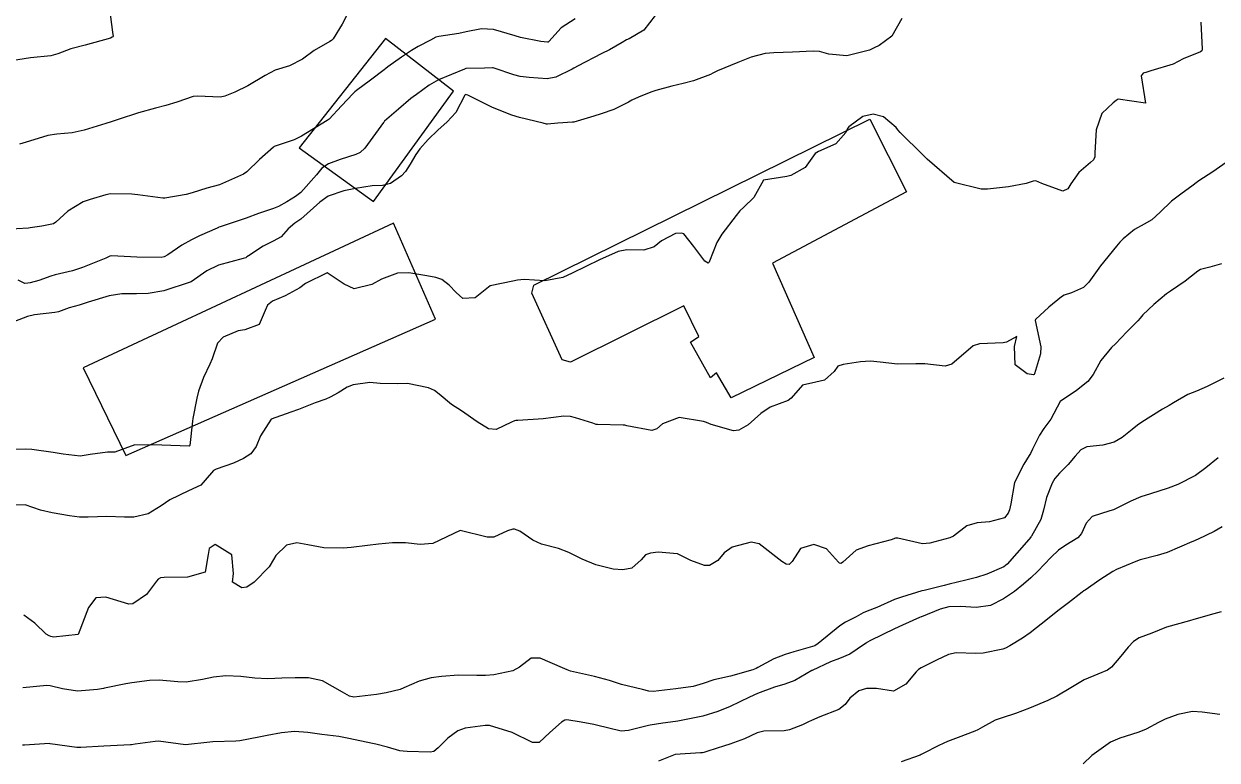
# Model space of a CAD drawing. Header units: metres. Extents: x 298520 to 308411, y 7433745 to 7450750.
# Drawn here: x 298866.9 to 298954.6, y 7449655.9 to 7449710 of the extents above; entities that cross this region are included whole.
import ezdxf

# ---------------------------------------------------------------- set-up
doc = ezdxf.new("R2010")
doc.units = ezdxf.units.M
doc.header["$LTSCALE"] = 10
for name, color, linetype in [('Curvas de Nivel 1m', 11, 'Continuous'), ('Curvas de Nivel 5m', 15, 'Continuous'), ('Edificações', 30, 'Continuous')]:
    doc.layers.add(name, color=color, linetype=linetype)

msp = doc.modelspace()

# ---------------------------------------------------------------- linework, layer by layer
at = {"layer": 'Curvas de Nivel 1m', "flags": 128}
for points, elevation in [([(298890.747, 7449710.877), (298890.301, 7449709.99), (298889.622, 7449708.888), (298889.508, 7449708.772), (298889.391, 7449708.696), (298888.24, 7449708.046), (298887.378, 7449707.415), (298886.423, 7449706.924), (298885.369, 7449706.59), (298884.628, 7449706.21), (298883.358, 7449705.438), (298882.41, 7449704.974), (298881.655, 7449704.679), (298881.347, 7449704.618), (298879.665, 7449704.69), (298879.348, 7449704.653), (298878.125, 7449704.238), (298877.338, 7449704.011), (298876.563, 7449703.814), (298875.329, 7449703.454), (298875.03, 7449703.36), (298874.109, 7449703.072), (298873.525, 7449702.874), (298873.32, 7449702.808), (298872.912, 7449702.68), (298871.314, 7449702.183), (298870.44, 7449701.99), (298869.311, 7449701.895), (298868.659, 7449701.787), (298867.305, 7449701.373), (298866.577, 7449701.161)], 759), ([(298907.418, 7449710.371), (298906.393, 7449709.705), (298905.474, 7449708.699), (298905.43, 7449708.662), (298905.392, 7449708.652), (298904.893, 7449708.705), (298903.397, 7449708.996), (298903.009, 7449709.116), (298901.406, 7449709.594), (298900.525, 7449709.64), (298899.403, 7449709.416), (298898.876, 7449709.303), (298897.397, 7449709.082), (298897.179, 7449709.02), (298896.792, 7449708.806), (298895.873, 7449708.331), (298895.385, 7449708.054), (298894.645, 7449707.563), (298893.652, 7449706.837), (298893.494, 7449706.717), (298893.371, 7449706.628), (298892.375, 7449705.866), (298891.355, 7449705.108), (298891.222, 7449705.003), (298891.087, 7449704.873), (298890.245, 7449703.975), (298889.324, 7449702.989), (298889.269, 7449702.946), (298889.181, 7449702.892), (298887.311, 7449701.753), (298886.754, 7449701.48), (298885.303, 7449700.98), (298885.276, 7449700.968), (298885.237, 7449700.941), (298884.215, 7449700.025), (298883.276, 7449699.136), (298883.033, 7449698.964), (298881.271, 7449698.177), (298880.35, 7449697.916), (298879.262, 7449697.585), (298878.814, 7449697.46), (298877.255, 7449697.182), (298877.109, 7449697.179), (298875.259, 7449697.434), (298874.832, 7449697.492), (298873.259, 7449697.501), (298872.913, 7449697.43), (298871.768, 7449697.102), (298871.251, 7449696.923), (298870.122, 7449696.244), (298869.236, 7449695.421), (298869.061, 7449695.305), (298868.218, 7449695.14), (298867.364, 7449695.016), (298867.231, 7449694.997), (298865.525, 7449694.879)], 758), ([(298931.423, 7449710.39), (298930.693, 7449709.108), (298929.775, 7449708.406), (298929.391, 7449708.23), (298929.049, 7449708.074), (298927.385, 7449707.641), (298926.078, 7449707.761), (298925.388, 7449707.957), (298924.925, 7449708.003), (298923.387, 7449707.927), (298922.016, 7449707.874), (298921.386, 7449707.826), (298920.352, 7449707.552), (298919.379, 7449707.164), (298917.891, 7449706.552), (298917.545, 7449706.383), (298917.369, 7449706.288), (298916.128, 7449705.805), (298915.358, 7449705.616), (298914.523, 7449705.425), (298913.35, 7449705.104), (298912.981, 7449704.981), (298912.078, 7449704.623), (298911.586, 7449704.382), (298911.339, 7449704.246), (298910.266, 7449703.714), (298909.334, 7449703.38), (298908.781, 7449703.209), (298907.325, 7449702.786), (298907.235, 7449702.77), (298906.156, 7449702.692), (298905.393, 7449702.629), (298905.322, 7449702.635), (298905.057, 7449702.703), (298903.329, 7449703.121), (298902.766, 7449703.294), (298901.339, 7449703.853), (298899.533, 7449704.768), (298899.353, 7449704.799), (298899.298, 7449704.771), (298898.636, 7449703.478), (298898.001, 7449702.79), (298897.317, 7449702.196), (298896.611, 7449701.505), (298895.99, 7449700.813), (298895.707, 7449700.405), (298895.286, 7449699.691), (298894.944, 7449699.157), (298894.66, 7449698.826), (298893.837, 7449698.265), (298893.266, 7449698.131), (298892.502, 7449698.088), (298891.263, 7449697.908), (298890.414, 7449697.726), (298889.257, 7449697.34), (298888.654, 7449696.899), (298887.24, 7449695.649), (298886.817, 7449695.344), (298886.332, 7449694.929), (298885.8, 7449694.359), (298885.219, 7449694.029), (298884.488, 7449693.673), (298883.397, 7449692.958), (298883.293, 7449692.868), (298883.201, 7449692.807), (298883.006, 7449692.768), (298881.196, 7449692.273), (298880.349, 7449691.841), (298879.183, 7449691.044), (298879.12, 7449691.011), (298877.176, 7449690.377), (298876.033, 7449690.193), (298875.174, 7449690.165), (298874.095, 7449690.149), (298873.172, 7449690.012), (298871.612, 7449689.548), (298871.166, 7449689.397), (298870.945, 7449689.332), (298870.218, 7449689.119), (298869.446, 7449688.84), (298869.158, 7449688.787), (298867.679, 7449688.621), (298867.153, 7449688.486), (298866.196, 7449688.115)], 756), ([(298913.295, 7449710.611), (298912.477, 7449709.549), (298911.397, 7449708.904), (298911.205, 7449708.823), (298910.877, 7449708.635), (298909.932, 7449708.1), (298909.385, 7449707.82), (298907.601, 7449706.903), (298907.374, 7449706.775), (298907.314, 7449706.74), (298907.211, 7449706.682), (298905.988, 7449706.073), (298905.366, 7449705.962), (298904.031, 7449706.048), (298903.367, 7449706.138), (298902.903, 7449706.261), (298901.458, 7449706.749), (298901.394, 7449706.771), (298901.373, 7449706.773), (298901.347, 7449706.776), (298900.754, 7449706.756), (298899.417, 7449706.725), (298899.372, 7449706.717), (298899.282, 7449706.681), (298897.364, 7449705.889), (298896.678, 7449705.488), (298895.744, 7449704.816), (298895.522, 7449704.647), (298895.348, 7449704.508), (298894.429, 7449703.737), (298893.41, 7449702.839), (298893.369, 7449702.793), (298893.322, 7449702.739), (298891.965, 7449700.86), (298891.622, 7449700.541), (298891.296, 7449700.4), (298890.147, 7449700.025), (298889.285, 7449699.714), (298888.785, 7449699.393), (298888.398, 7449698.903), (298887.26, 7449697.617), (298886.865, 7449697.316), (298886.228, 7449696.93), (298885.6, 7449696.586), (298885.248, 7449696.438), (298884.131, 7449696.064), (298883.241, 7449695.72), (298881.322, 7449695.077), (298881.233, 7449695.047), (298881.191, 7449695.032), (298881.108, 7449694.991), (298879.812, 7449694.416), (298879.22, 7449694.136), (298878.494, 7449693.737), (298877.483, 7449693.027), (298877.201, 7449692.87), (298876.992, 7449692.824), (298875.201, 7449692.864), (298873.329, 7449692.951), (298873.201, 7449692.924), (298872.907, 7449692.792), (298871.193, 7449692.1), (298870.46, 7449691.848), (298869.187, 7449691.554), (298868.862, 7449691.458), (298868.002, 7449691.142), (298867.355, 7449690.974), (298867.181, 7449690.934), (298866.954, 7449690.927), (298866.462, 7449691.161)], 757), ([(298955.29, 7449699.8), (298954.291, 7449699.116), (298953.278, 7449698.463), (298953.084, 7449698.323), (298952.842, 7449698.134), (298951.938, 7449697.472), (298951.261, 7449696.981), (298950.415, 7449696.163), (298949.818, 7449695.598), (298949.239, 7449695.272), (298948.529, 7449694.891), (298947.709, 7449694.195), (298947.471, 7449693.947), (298947.217, 7449693.656), (298946.034, 7449692.218), (298945.191, 7449691.008), (298944.795, 7449690.626), (298943.92, 7449690.243), (298943.372, 7449690.056), (298943.178, 7449689.946), (298942.242, 7449689.184), (298941.253, 7449688.269), (298941.228, 7449688.193), (298941.666, 7449686.265), (298941.635, 7449685.755), (298941.185, 7449684.269), (298941.154, 7449684.227), (298941.112, 7449684.208), (298940.65, 7449684.277), (298939.774, 7449684.944), (298939.721, 7449686.291), (298939.878, 7449687.027), (298939.136, 7449686.613), (298938.889, 7449686.549), (298937.135, 7449686.495), (298936.681, 7449686.327), (298935.119, 7449684.992), (298934.619, 7449684.854), (298933.119, 7449685.005), (298932.476, 7449685.019), (298931.119, 7449684.991), (298929.846, 7449685.135), (298929.121, 7449685.205), (298928.398, 7449685.15), (298927.118, 7449684.965), (298926.728, 7449684.832), (298926.46, 7449684.447), (298925.751, 7449683.805), (298925.101, 7449683.663), (298924.131, 7449683.441), (298923.306, 7449682.487), (298923.081, 7449682.308), (298921.749, 7449681.83), (298921.071, 7449681.366), (298920.131, 7449680.524), (298919.451, 7449680.14), (298919.056, 7449680.099), (298917.426, 7449680.556), (298917.064, 7449680.693), (298916.854, 7449680.773), (298915.068, 7449681.081), (298913.829, 7449680.599), (298913.421, 7449680.241), (298913.055, 7449680.115), (298911.23, 7449680.459), (298911.062, 7449680.495), (298910.939, 7449680.51), (298909.062, 7449680.551), (298908.975, 7449680.564), (298908.726, 7449680.655), (298907.445, 7449681.053), (298907.067, 7449681.132), (298906.594, 7449681.158), (298905.066, 7449680.982), (298903.193, 7449680.857), (298903.064, 7449680.855), (298902.96, 7449680.835), (298902.748, 7449680.733), (298901.617, 7449680.185), (298901.058, 7449680.227), (298900.216, 7449680.758), (298899.071, 7449681.57), (298898.33, 7449682.035), (298897.418, 7449682.795), (298897.087, 7449683.048), (298896.644, 7449683.25), (298895.094, 7449683.559), (298894.387, 7449683.537), (298893.094, 7449683.572), (298892.321, 7449683.631), (298891.092, 7449683.466), (298890.669, 7449683.295), (298889.992, 7449682.881), (298889.411, 7449682.555), (298889.078, 7449682.423), (298888.316, 7449682.142), (298887.07, 7449681.67), (298886.521, 7449681.473), (298885.063, 7449680.94), (298884.282, 7449679.717), (298883.968, 7449678.951), (298883.585, 7449678.404), (298883.029, 7449678.058), (298882.293, 7449677.702), (298881.017, 7449677.265), (298880.832, 7449677.175), (298880.687, 7449676.993), (298879.898, 7449676.107), (298879, 7449675.68), (298877.617, 7449675.031), (298876.988, 7449674.579), (298876.038, 7449673.994), (298874.98, 7449673.749), (298874.295, 7449673.752), (298872.98, 7449673.795), (298871.619, 7449673.74), (298870.979, 7449673.742), (298870.247, 7449673.851), (298868.982, 7449674.053), (298868.101, 7449674.261), (298866.988, 7449674.652), (298865.529, 7449674.633)], 754), ([(298954.947, 7449692.371), (298954.086, 7449692.121), (298953.39, 7449691.939), (298953.2, 7449691.837), (298952.254, 7449691.078), (298951.185, 7449690.357), (298950.883, 7449690.154), (298949.956, 7449689.383), (298949.159, 7449688.613), (298948.962, 7449688.376), (298948.784, 7449688.184), (298947.969, 7449687.367), (298947.136, 7449686.489), (298946.843, 7449686.204), (298946.07, 7449685.264), (298945.513, 7449684.224), (298945.098, 7449683.716), (298944.272, 7449683.057), (298943.083, 7449682.25), (298942.38, 7449680.947), (298941.884, 7449680.262), (298941.549, 7449679.772), (298941.04, 7449678.736), (298940.884, 7449678.423), (298940.791, 7449678.274), (298940.399, 7449677.652), (298939.719, 7449676.289), (298939.439, 7449674.735), (298939.354, 7449674.295), (298939.249, 7449674.036), (298938.984, 7449673.703), (298937.879, 7449673.412), (298936.978, 7449673.323), (298936.209, 7449673.097), (298935.226, 7449672.346), (298934.962, 7449672.219), (298933.492, 7449671.83), (298932.957, 7449671.796), (298931.135, 7449672.214), (298930.961, 7449672.207), (298930.65, 7449672.085), (298928.955, 7449671.632), (298928.071, 7449671.31), (298927.099, 7449670.438), (298927.008, 7449670.373), (298926.942, 7449670.336), (298926.855, 7449670.354), (298926.769, 7449670.443), (298925.905, 7449671.408), (298924.956, 7449671.742), (298923.992, 7449671.44), (298923.366, 7449670.486), (298923.151, 7449670.278), (298922.941, 7449670.283), (298922.605, 7449670.493), (298920.956, 7449671.781), (298920.355, 7449671.917), (298918.953, 7449671.544), (298918.365, 7449671.13), (298917.905, 7449670.55), (298917.298, 7449670.198), (298916.939, 7449670.195), (298915.925, 7449670.57), (298914.948, 7449671.042), (298913.511, 7449671.164), (298912.948, 7449671.091), (298912.595, 7449670.965), (298912.283, 7449670.617), (298911.575, 7449669.985), (298910.935, 7449669.874), (298910.216, 7449669.921), (298908.939, 7449670.235), (298907.943, 7449670.67), (298906.948, 7449671.151), (298906.187, 7449671.451), (298904.954, 7449671.768), (298904.305, 7449672.058), (298903.36, 7449672.724), (298902.965, 7449672.856), (298902.836, 7449672.86), (298902.455, 7449672.735), (298901.44, 7449672.264), (298900.958, 7449672.28), (298898.963, 7449672.77), (298896.953, 7449671.813), (298896.034, 7449671.728), (298894.953, 7449671.86), (298893.982, 7449671.863), (298892.952, 7449671.768), (298892.149, 7449671.66), (298890.949, 7449671.512), (298890.364, 7449671.46), (298888.949, 7449671.482), (298887.761, 7449671.718), (298886.952, 7449671.861), (298886.193, 7449671.685), (298885.404, 7449670.935), (298885.235, 7449670.642), (298884.934, 7449670.09), (298883.815, 7449668.957), (298883.281, 7449668.601), (298882.916, 7449668.54), (298882.219, 7449668.977), (298882.298, 7449669.607), (298882.186, 7449670.978), (298880.954, 7449671.734), (298880.512, 7449671.432), (298880.444, 7449670.995), (298880.213, 7449669.714), (298878.926, 7449669.326), (298877.203, 7449669.313), (298876.925, 7449669.282), (298876.766, 7449669.2), (298876.629, 7449669.043), (298875.899, 7449668.059), (298874.898, 7449667.367), (298874.604, 7449667.357), (298872.905, 7449667.877), (298872.188, 7449667.806), (298871.63, 7449667.099), (298870.873, 7449665.11), (298869.066, 7449664.933), (298868.871, 7449664.964), (298868.752, 7449665.012), (298868.523, 7449665.135), (298867.686, 7449665.953), (298866.887, 7449666.531)], 753), ([(298955.101, 7449683.961), (298953.876, 7449683.342), (298953.092, 7449682.995), (298952.455, 7449682.771), (298951.404, 7449682.147), (298951.081, 7449681.944), (298950.599, 7449681.678), (298949.068, 7449680.719), (298948.752, 7449680.497), (298948.367, 7449680.187), (298947.636, 7449679.612), (298947.049, 7449679.248), (298946.219, 7449679.039), (298945.043, 7449678.919), (298944.589, 7449678.685), (298944.188, 7449678.238), (298943.665, 7449677.605), (298943.02, 7449676.984), (298942.689, 7449676.58), (298942.498, 7449676.255), (298942.064, 7449675.197), (298941.862, 7449674.261), (298941.661, 7449673.585), (298940.964, 7449672.356), (298940.93, 7449672.304), (298940.907, 7449672.271), (298940.599, 7449671.915), (298939.171, 7449670.297), (298939.059, 7449670.181), (298938.94, 7449670.104), (298937.679, 7449669.565), (298936.928, 7449669.308), (298936.148, 7449669.108), (298934.92, 7449668.815), (298934.55, 7449668.722), (298933.085, 7449668.368), (298932.942, 7449668.34), (298932.913, 7449668.331), (298931.416, 7449667.877), (298930.906, 7449667.689), (298929.606, 7449667.116), (298928.897, 7449666.84), (298928.604, 7449666.717), (298928.073, 7449666.428), (298927.302, 7449666.023), (298926.886, 7449665.752), (298925.29, 7449664.464), (298925.043, 7449664.294), (298924.869, 7449664.23), (298923.498, 7449663.849), (298922.86, 7449663.646), (298922.018, 7449663.336), (298920.846, 7449662.686), (298920.737, 7449662.619), (298920.48, 7449662.515), (298918.838, 7449662.063), (298917.608, 7449661.779), (298916.832, 7449661.517), (298916.09, 7449661.308), (298914.828, 7449661.137), (298913.154, 7449660.933), (298912.826, 7449660.958), (298912.358, 7449661.085), (298910.831, 7449661.453), (298909.936, 7449661.745), (298908.837, 7449662.043), (298907.083, 7449662.435), (298906.841, 7449662.517), (298906.477, 7449662.684), (298904.853, 7449663.372), (298904.191, 7449663.371), (298903.337, 7449662.723), (298902.84, 7449662.45), (298901.434, 7449662.147), (298900.836, 7449662.098), (298900.183, 7449662.107), (298898.843, 7449662.135), (298897.595, 7449662.039), (298896.84, 7449661.928), (298895.949, 7449661.696), (298894.829, 7449661.193), (298894.564, 7449661.087), (298893.514, 7449660.84), (298892.822, 7449660.719), (298891.159, 7449660.527), (298890.82, 7449660.59), (298890.305, 7449660.875), (298888.835, 7449661.719), (298887.814, 7449661.93), (298886.838, 7449661.947), (298885.855, 7449661.912), (298884.837, 7449661.857), (298883.876, 7449661.916), (298882.839, 7449662.031), (298881.746, 7449662.074), (298880.838, 7449661.984), (298880.022, 7449661.811), (298878.832, 7449661.625), (298878.219, 7449661.632), (298876.834, 7449661.761), (298876.136, 7449661.744), (298874.831, 7449661.577), (298874.389, 7449661.505), (298872.824, 7449661.181), (298872.741, 7449661.165), (298872.293, 7449661.088), (298870.821, 7449660.95), (298869.741, 7449661.121), (298868.826, 7449661.358), (298868.575, 7449661.385), (298866.824, 7449661.201)], 752), ([(298954.697, 7449678.113), (298953.779, 7449677.369), (298953.02, 7449676.816), (298951.719, 7449676.149), (298951.01, 7449675.886), (298949.714, 7449675.465), (298949.003, 7449675.236), (298948.263, 7449674.925), (298946.994, 7449674.287), (298946.726, 7449674.204), (298945.421, 7449673.789), (298944.979, 7449673.301), (298944.649, 7449672.552), (298944.366, 7449672.236), (298943.504, 7449671.698), (298942.954, 7449671.319), (298942.403, 7449670.801), (298941.898, 7449670.26), (298941.43, 7449669.771), (298940.928, 7449669.295), (298940.389, 7449668.81), (298939.727, 7449668.288), (298938.907, 7449667.733), (298937.948, 7449667.264), (298936.901, 7449667.106), (298935.751, 7449667.187), (298934.901, 7449667.15), (298934.264, 7449666.992), (298932.893, 7449666.428), (298932.849, 7449666.415), (298932.742, 7449666.372), (298931.475, 7449665.796), (298930.884, 7449665.538), (298929.141, 7449664.682), (298928.874, 7449664.538), (298928.801, 7449664.494), (298928.694, 7449664.422), (298927.623, 7449663.67), (298926.857, 7449663.369), (298926.202, 7449663.101), (298924.843, 7449662.486), (298924.813, 7449662.47), (298923.579, 7449661.739), (298922.833, 7449661.471), (298922.084, 7449661.244), (298920.826, 7449660.777), (298920.238, 7449660.519), (298918.816, 7449659.823), (298917.908, 7449659.453), (298916.809, 7449659.131), (298914.968, 7449658.751), (298914.804, 7449658.726), (298913.854, 7449658.599), (298912.94, 7449658.469), (298912.8, 7449658.445), (298911.351, 7449658.068), (298910.794, 7449658.023), (298908.991, 7449658.466), (298908.801, 7449658.514), (298907.851, 7449658.67), (298906.805, 7449658.84), (298906.656, 7449658.829), (298906.422, 7449658.684), (298905.559, 7449657.925), (298904.78, 7449657.188), (298904.291, 7449657.196), (298902.791, 7449657.922), (298901.122, 7449658.422), (298900.798, 7449658.438), (298899.325, 7449658.242), (298898.792, 7449658.041), (298898.062, 7449657.509), (298897.342, 7449656.794), (298897.035, 7449656.533), (298896.77, 7449656.463), (298895.067, 7449656.52), (298894.77, 7449656.54), (298894.526, 7449656.58), (298893.615, 7449656.837), (298892.776, 7449657.059), (298892.513, 7449657.117), (298890.782, 7449657.474), (298890.046, 7449657.615), (298888.786, 7449657.773), (298887.777, 7449657.917), (298886.789, 7449657.995), (298885.821, 7449657.896), (298884.784, 7449657.687), (298884.165, 7449657.566), (298882.778, 7449657.309), (298882.476, 7449657.274), (298880.777, 7449657.233), (298880.551, 7449657.217), (298878.773, 7449657.01), (298876.776, 7449657.272), (298876.55, 7449657.269), (298875.065, 7449657.057), (298874.815, 7449657.018), (298874.772, 7449657.013), (298874.726, 7449657.014), (298872.771, 7449656.926), (298871.081, 7449656.805), (298870.779, 7449656.821), (298868.815, 7449657.097), (298868.782, 7449657.099), (298866.941, 7449656.997), (298866.78, 7449656.984)], 751), ([(298954.9, 7449666.784), (298954.365, 7449666.649), (298952.894, 7449666.215), (298952.59, 7449666.135), (298950.888, 7449665.654), (298949.823, 7449665.231), (298948.88, 7449664.866), (298948.455, 7449664.607), (298948.066, 7449664.188), (298947.53, 7449663.526), (298946.851, 7449662.72), (298946.557, 7449662.494), (298945.848, 7449662.215), (298944.839, 7449661.792), (298943.859, 7449661.213), (298942.826, 7449660.585), (298942.158, 7449660.26), (298940.817, 7449659.699), (298939.793, 7449659.311), (298938.81, 7449659.008), (298938.297, 7449658.816), (298937.373, 7449658.314), (298937.013, 7449658.105), (298936.798, 7449658.017), (298935.57, 7449657.56), (298934.786, 7449657.246), (298934.163, 7449656.975), (298932.995, 7449656.368), (298932.851, 7449656.291), (298932.772, 7449656.252), (298931.395, 7449655.755)], 749), ([(298954.81, 7449659.24), (298953.512, 7449659.424), (298952.813, 7449659.463), (298951.719, 7449659.237), (298950.804, 7449658.888), (298950.315, 7449658.65), (298949.407, 7449658.174), (298948.984, 7449657.985), (298948.79, 7449657.921), (298947.468, 7449657.511), (298946.783, 7449657.201), (298945.401, 7449656.221), (298944.767, 7449655.619)], 748)]:
    msp.add_lwpolyline(points, dxfattribs=dict(at, elevation=elevation))
at = {"layer": 'Curvas de Nivel 5m', "flags": 128}
for points, elevation in [([(298873.194, 7449711.083), (298873.398, 7449709.398), (298873.449, 7449709.079), (298873.426, 7449709.046), (298873.392, 7449709.022), (298873.267, 7449708.957), (298871.386, 7449708.429), (298870.336, 7449708.168), (298869.38, 7449707.797), (298868.862, 7449707.652), (298867.376, 7449707.492), (298865.373, 7449707.18)], 760), ([(298953.413, 7449710.13), (298953.52, 7449708.129), (298953.495, 7449708.026), (298953.391, 7449707.939), (298952.106, 7449707.423), (298951.382, 7449707.048), (298949.753, 7449706.551), (298949.375, 7449706.436), (298949.187, 7449706.369), (298949.018, 7449706.184), (298949.343, 7449704.18), (298947.347, 7449704.455), (298947.186, 7449704.361), (298946.983, 7449704.204), (298946.134, 7449703.413), (298945.724, 7449702.216), (298945.614, 7449700.533), (298945.616, 7449700.225), (298945.524, 7449700.002), (298945.297, 7449699.814), (298944.436, 7449699.088), (298943.871, 7449698.244), (298943.634, 7449697.881), (298943.268, 7449697.71), (298941.737, 7449698.265), (298941.276, 7449698.46), (298941.097, 7449698.451), (298940.583, 7449698.28), (298939.27, 7449698.013), (298937.733, 7449697.851), (298937.268, 7449697.842), (298935.273, 7449698.34), (298933.298, 7449700.054), (298932.98, 7449700.373), (298931.319, 7449702.019), (298931.15, 7449702.221), (298931.026, 7449702.394), (298930.088, 7449703.166), (298929.332, 7449703.362), (298928.558, 7449703.2), (298927.538, 7449702.438), (298927.447, 7449702.313), (298927.319, 7449702.009), (298926.575, 7449701.182), (298925.304, 7449700.615), (298925.073, 7449700.463), (298924.324, 7449699.437), (298923.278, 7449698.859), (298922.986, 7449698.784), (298921.273, 7449698.51), (298920.548, 7449697.23), (298919.822, 7449696.524), (298919.523, 7449696.254), (298919.247, 7449695.907), (298918.204, 7449694.545), (298917.845, 7449693.932), (298917.306, 7449692.559), (298917.276, 7449692.485), (298917.202, 7449692.42), (298916.948, 7449692.563), (298916.15, 7449693.64), (298915.399, 7449694.578), (298915.233, 7449694.625), (298914.802, 7449694.586), (298913.761, 7449694.066), (298913.218, 7449693.619), (298912.469, 7449693.363), (298911.215, 7449693.404), (298910.58, 7449693.269), (298909.203, 7449692.65), (298907.193, 7449691.687), (298906.506, 7449691.371), (298905.187, 7449691.11), (298903.666, 7449691.201), (298903.187, 7449691.165), (298902.836, 7449691.084), (298901.183, 7449690.75), (298900.069, 7449689.862), (298899.169, 7449689.809), (298898.66, 7449690.26), (298898.165, 7449690.785), (298897.611, 7449691.217), (298897.188, 7449691.351), (298896.522, 7449691.474), (298895.192, 7449691.706), (298894.347, 7449691.672), (298893.187, 7449691.236), (298892.483, 7449690.851), (298891.18, 7449690.536), (298890.433, 7449690.878), (298889.191, 7449691.691), (298887.588, 7449690.914), (298887.18, 7449690.609), (298886.092, 7449690.012), (298885.17, 7449689.609), (298884.795, 7449689.316), (298884.622, 7449688.945), (298884.19, 7449687.906), (298883.141, 7449687.517), (298882.655, 7449687.452), (298881.551, 7449686.984), (298881.128, 7449686.523), (298880.729, 7449685.381), (298880.555, 7449684.996), (298880.086, 7449684.013), (298879.734, 7449683.003), (298879.598, 7449682.484), (298879.305, 7449681.008), (298879.276, 7449680.792), (298879.088, 7449679.01), (298879.066, 7449678.986), (298879.042, 7449678.975), (298877.043, 7449679.04), (298875.043, 7449679.06), (298873.583, 7449678.526), (298873.035, 7449678.528), (298871.772, 7449678.359), (298871.03, 7449678.231), (298869.773, 7449678.381), (298869.033, 7449678.5), (298867.473, 7449678.709), (298867.037, 7449678.742), (298865.51, 7449678.701)], 755), ([(298954.977, 7449673.036), (298954.399, 7449672.688), (298953.224, 7449672.127), (298953.039, 7449672.053), (298952.962, 7449672.015), (298952.754, 7449671.926), (298950.953, 7449671.15), (298950.201, 7449670.917), (298948.947, 7449670.598), (298948.64, 7449670.489), (298947.92, 7449670.19), (298947.229, 7449669.907), (298946.936, 7449669.756), (298945.993, 7449669.148), (298944.915, 7449668.387), (298944.821, 7449668.325), (298944.685, 7449668.232), (298943.693, 7449667.454), (298942.899, 7449666.869), (298942.147, 7449666.261), (298940.882, 7449665.234), (298940.318, 7449664.846), (298939.381, 7449664.295), (298939.053, 7449664.115), (298938.869, 7449664.041), (298937.425, 7449663.754), (298936.864, 7449663.729), (298935.435, 7449663.771), (298934.862, 7449663.654), (298933.989, 7449663.225), (298932.847, 7449662.668), (298932.663, 7449662.555), (298932.481, 7449662.374), (298931.741, 7449661.474), (298930.829, 7449660.963), (298929.576, 7449661.155), (298928.83, 7449661.153), (298928.277, 7449660.977), (298927.602, 7449660.432), (298927.274, 7449659.98), (298926.815, 7449659.617), (298925.413, 7449659.065), (298924.806, 7449658.806), (298924.583, 7449658.694), (298924.135, 7449658.477), (298923.179, 7449658.105), (298922.796, 7449658.044), (298921.278, 7449658.023), (298920.794, 7449657.895), (298919.864, 7449657.447), (298918.781, 7449657.053), (298918.391, 7449656.932), (298917.178, 7449656.556), (298916.873, 7449656.458), (298916.772, 7449656.436), (298916.64, 7449656.431), (298914.77, 7449656.294), (298913.558, 7449655.809)], 750)]:
    msp.add_lwpolyline(points, dxfattribs=dict(at, elevation=elevation))
at = {"layer": 'Edificações'}
for points in [[(298898.486, 7449705.049), (298893.474, 7449708.914), (298887.127, 7449700.887), (298892.586, 7449696.951)], [(298929.079, 7449703.003), (298931.775, 7449697.664), (298921.92, 7449692.417), (298924.983, 7449685.484), (298918.898, 7449682.527), (298917.817, 7449684.365), (298917.379, 7449683.985), (298915.89, 7449686.611), (298916.503, 7449687.019), (298915.419, 7449689.27), (298907.074, 7449685.144), (298906.474, 7449685.305), (298904.226, 7449690.205), (298904.389, 7449690.795)], [(298871.242, 7449684.73), (298874.382, 7449678.289), (298897.153, 7449688.298), (298894.069, 7449695.346)]]:
    msp.add_lwpolyline(points, close=True, dxfattribs=at)

doc.saveas('drawing.dxf')
